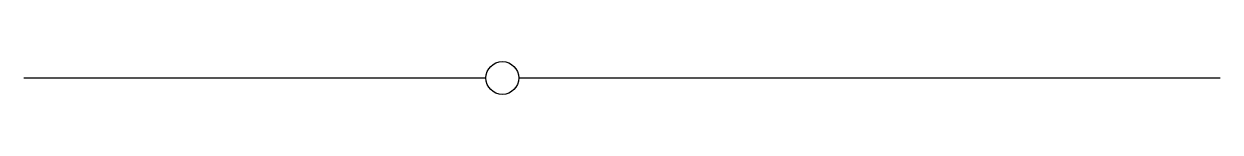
# Model space of a CAD drawing. Units: millimetres at full size, sheet at 1:100. Extents: x -15551 to 15061, y -3910 to -3070.
import ezdxf

# ---------------------------------------------------------------- set-up
doc = ezdxf.new("R2010")
doc.units = ezdxf.units.MM
doc.header["$LTSCALE"] = 100
doc.layers.add('0-0', color=7, linetype='Continuous')

msp = doc.modelspace()

# ---------------------------------------------------------------- linework, layer by layer
at = {"layer": '0-0'}
for p, q in [((-15551, -3489.8), (-3726.1, -3489.8)), ((-2886.1, -3489.8), (15061.2, -3489.8))]:
    msp.add_line(p, q, dxfattribs=at)
msp.add_circle((-3306.1, -3489.8), 420, dxfattribs=at)

doc.saveas('drawing.dxf')
